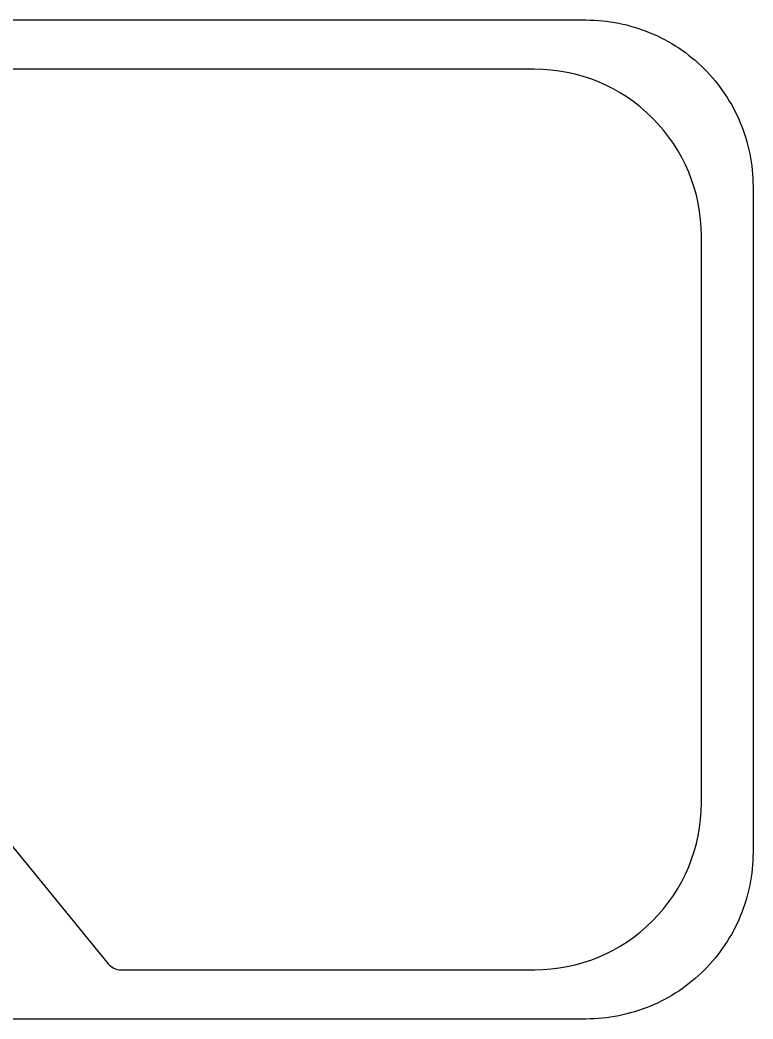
# Model space of a CAD drawing. Extents: x 0 to 500, y 0 to 300.
# Drawn here: x 280.2 to 500, y 0 to 299.5 of the extents above; entities that cross this region are included whole.
import ezdxf

# ---------------------------------------------------------------- set-up
doc = ezdxf.new("R2010")
doc.units = 0
doc.layers.add('Nível Padrão', color=18, linetype='CONTINUOUS')

msp = doc.modelspace()

# ---------------------------------------------------------------- linework, layer by layer
at = {"layer": 'Nível Padrão'}
msp.add_lwpolyline([(103.33, 299.51), (449.9, 299.51), (451.15, 299.5), (452.39, 299.45), (453.62, 299.38), (454.85, 299.27), (456.08, 299.13), (457.3, 298.97), (458.51, 298.77), (459.72, 298.55), (460.92, 298.29), (462.11, 298.01), (463.3, 297.7), (464.47, 297.36), (465.64, 296.99), (466.79, 296.59), (467.94, 296.17), (469.07, 295.71), (470.2, 295.23), (471.31, 294.73), (472.41, 294.19), (473.49, 293.63), (474.56, 293.05), (475.62, 292.43), (476.67, 291.79), (477.7, 291.13), (478.71, 290.44), (479.71, 289.72), (480.69, 288.98), (481.65, 288.21), (482.6, 287.42), (483.53, 286.6), (484.44, 285.76), (485.33, 284.89), (486.2, 284.01), (487.04, 283.1), (487.86, 282.17), (488.65, 281.23), (489.42, 280.27), (490.17, 279.29), (490.89, 278.3), (491.58, 277.29), (492.25, 276.26), (492.89, 275.22), (493.51, 274.17), (494.1, 273.1), (494.66, 272.02), (495.2, 270.92), (495.7, 269.82), (496.19, 268.7), (496.64, 267.57), (497.07, 266.43), (497.46, 265.27), (497.83, 264.11), (498.18, 262.94), (498.49, 261.76), (498.77, 260.57), (499.03, 259.38), (499.25, 258.18), (499.45, 256.97), (499.62, 255.75), (499.75, 254.53), (499.86, 253.3), (499.94, 252.07), (499.98, 250.83), (500, 249.59), (500, 49.92), (499.98, 48.68), (499.94, 47.44), (499.86, 46.21), (499.75, 44.98), (499.62, 43.76), (499.45, 42.55), (499.25, 41.34), (499.03, 40.13), (498.77, 38.94), (498.49, 37.75), (498.18, 36.57), (497.83, 35.4), (497.46, 34.24), (497.07, 33.09), (496.64, 31.95), (496.19, 30.82), (495.7, 29.7), (495.2, 28.59), (494.66, 27.49), (494.1, 26.41), (493.51, 25.34), (492.89, 24.29), (492.25, 23.25), (491.58, 22.22), (490.89, 21.21), (490.17, 20.22), (489.42, 19.24), (488.65, 18.28), (487.86, 17.34), (487.04, 16.41), (486.2, 15.51), (485.33, 14.62), (484.44, 13.76), (483.53, 12.91), (482.6, 12.1), (481.65, 11.3), (480.69, 10.54), (479.71, 9.8), (478.71, 9.08), (477.7, 8.39), (476.67, 7.72), (475.62, 7.08), (474.56, 6.47), (473.49, 5.88), (472.41, 5.32), (471.31, 4.79), (470.2, 4.28), (469.07, 3.8), (467.94, 3.35), (466.79, 2.92), (465.64, 2.53), (464.47, 2.16), (463.3, 1.82), (462.11, 1.51), (460.92, 1.22), (459.72, 0.97), (458.51, 0.74), (457.3, 0.55), (456.08, 0.38), (454.85, 0.24), (453.62, 0.14), (452.39, 0.06), (451.15, 0.02), (449.9, 0), (132.06, 0)], dxfattribs=at)
msp.add_lwpolyline([(306.59, 16.59, 0.224903), (310.46, 14.76), (434.51, 14.76, 0.414214), (484.51, 64.76), (484.51, 234.76, 0.414214), (434.51, 284.76), (182.38, 284.76, 0.414214), (162.38, 264.76), (162.38, 95.32, 0.414184), (177.38, 80.32), (197.28, 80.31), (247.34, 80.31, -0.232852), (259.23, 74.46), (306.59, 16.59)], format="xyb", close=True, dxfattribs=at)

doc.saveas('drawing.dxf')
